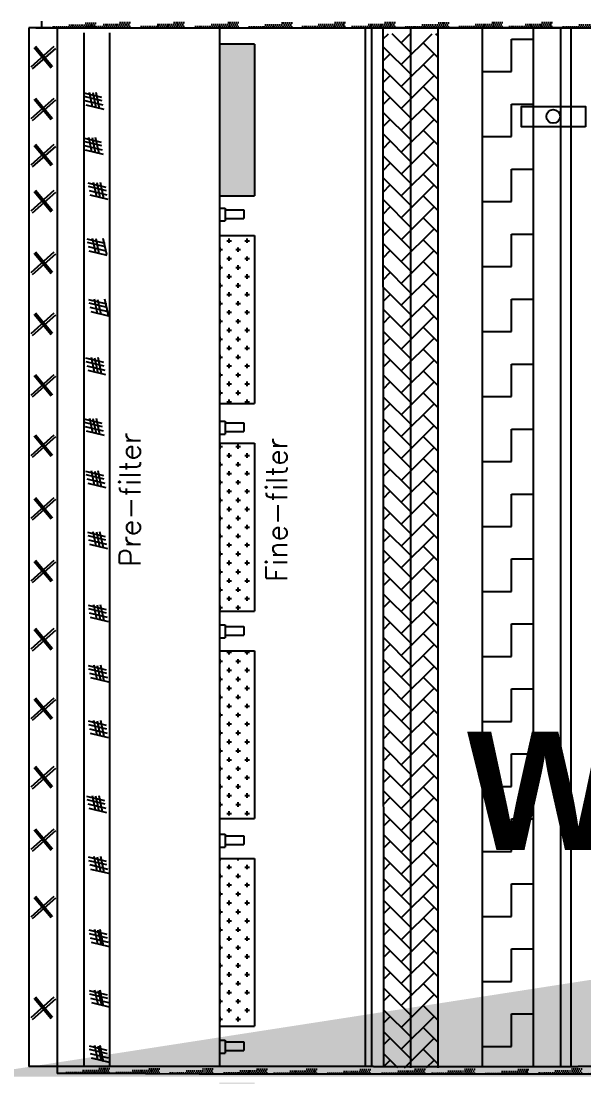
# Model space of a CAD drawing. Extents: x -106182 to 16042, y 3862 to 25647.
# Drawn here: x -101575 to -99633, y 19030 to 22696 of the extents above; entities that cross this region are included whole.
import ezdxf

# ---------------------------------------------------------------- set-up
doc = ezdxf.new("R2010")
doc.units = 0
doc.header["$LTSCALE"] = 5
doc.layers.get('0').update_dxf_attribs({"linetype": 'CONTINUOUS'})
doc.styles.get("Standard").update_dxf_attribs({"font": 'romans.shx', "height": 100})

msp = doc.modelspace()

# ---------------------------------------------------------------- hatches: boundary and pattern name
h = msp.add_hatch()
h.set_pattern_fill('DOTS', color=0, scale=4.203594, style=0)
h.set_pattern_definition([(0, (-144606.2395, 19134.271), (3.3366025, 6.6732051), [0, -6.6732051])])
edge = h.paths.add_edge_path()
edge.add_line((-101198.9, 22695.3), (-101384.3, 22695.3))
edge.add_line((-101384.3, 22674.2), (-101199, 22673.5))
edge.add_line((-101199, 22695.3), (-101199, 22673.5))
edge.add_line((-101384.3, 22695.3), (-101384.3, 22674.2))
h = msp.add_hatch()
h.set_pattern_fill('DOTS', color=0, scale=4.203594, style=0)
h.set_pattern_definition([(0, (-144420.05, 19134.6486), (3.3366025, 6.6732051), [0, -6.6732051])])
edge = h.paths.add_edge_path()
edge.add_line((-101012.7, 22695.7), (-101198.1, 22695.6))
edge.add_line((-101198.1, 22674.6), (-101012.8, 22673.8))
edge.add_line((-101012.8, 22695.7), (-101012.8, 22673.8))
edge.add_line((-101198.1, 22695.6), (-101198.1, 22674.6))
h = msp.add_hatch()
h.set_pattern_fill('DOTS', color=0, scale=4.203594, style=0)
h.set_pattern_definition([(0, (-144232.774, 19134.1594), (3.3366025, 6.6732051), [0, -6.6732051])])
edge = h.paths.add_edge_path()
edge.add_line((-100825.4, 22695.2), (-101010.8, 22695.1))
edge.add_line((-101010.8, 22674.1), (-100825.5, 22673.4))
edge.add_line((-100825.5, 22695.2), (-100825.5, 22673.4))
edge.add_line((-101010.8, 22695.1), (-101010.8, 22674.1))
h = msp.add_hatch()
h.set_pattern_fill('DOTS', color=0, scale=4.203594, style=0)
h.set_pattern_definition([(0, (-144047.5175, 19133.176), (3.3366025, 6.6732051), [0, -6.6732051])])
edge = h.paths.add_edge_path()
edge.add_line((-100640.1, 22694.2), (-100825.6, 22694.2))
edge.add_line((-100825.6, 22673.1), (-100640.2, 22672.4))
edge.add_line((-100640.2, 22694.2), (-100640.2, 22672.4))
edge.add_line((-100825.6, 22694.2), (-100825.6, 22673.1))
h = msp.add_hatch()
h.set_pattern_fill('DOTS', color=0, scale=4.203594, style=0)
h.set_pattern_definition([(0, (-143863.6566, 19134.629), (3.3366025, 6.6732051), [0, -6.6732051])])
edge = h.paths.add_edge_path()
edge.add_line((-100456.3, 22695.7), (-100641.7, 22695.6))
edge.add_line((-100641.7, 22674.6), (-100456.4, 22673.8))
edge.add_line((-100456.4, 22695.7), (-100456.4, 22673.8))
edge.add_line((-100641.7, 22695.6), (-100641.7, 22674.6))
h = msp.add_hatch()
h.set_pattern_fill('DOTS', color=0, scale=4.203594, style=0)
h.set_pattern_definition([(0, (-143691.41, 19134.1594), (3.3366025, 6.6732051), [0, -6.6732051])])
edge = h.paths.add_edge_path()
edge.add_line((-100284, 22695.2), (-100469.5, 22695.1))
edge.add_line((-100469.5, 22674.1), (-100284.1, 22673.4))
edge.add_line((-100284.1, 22695.2), (-100284.1, 22673.4))
edge.add_line((-100469.5, 22695.1), (-100469.5, 22674.1))
h = msp.add_hatch()
h.set_pattern_fill('DOTS', color=0, scale=4.203594, style=0)
h.set_pattern_definition([(0, (-143506.1535, 19133.176), (3.3366025, 6.6732051), [0, -6.6732051])])
edge = h.paths.add_edge_path()
edge.add_line((-100098.8, 22694.2), (-100284.2, 22694.2))
edge.add_line((-100284.2, 22673.1), (-100098.9, 22672.4))
edge.add_line((-100098.9, 22694.2), (-100098.9, 22672.4))
edge.add_line((-100284.2, 22694.2), (-100284.2, 22673.1))
h = msp.add_hatch()
h.set_pattern_fill('DOTS', color=0, scale=4.203594, style=0)
h.set_pattern_definition([(0, (-143321.294, 19134.629), (3.3366025, 6.6732051), [0, -6.6732051])])
edge = h.paths.add_edge_path()
edge.add_line((-99913.9, 22695.7), (-100099.3, 22695.6))
edge.add_line((-100099.3, 22674.6), (-99914, 22673.8))
edge.add_line((-99914, 22695.7), (-99914, 22673.8))
edge.add_line((-100099.3, 22695.6), (-100099.3, 22674.6))
h = msp.add_hatch()
h.set_pattern_fill('DOTS', color=0, scale=4.203594, style=0)
h.set_pattern_definition([(0, (-143149.047, 19134.1594), (3.3366025, 6.6732051), [0, -6.6732051])])
edge = h.paths.add_edge_path()
edge.add_line((-99741.7, 22695.2), (-99927.1, 22695.1))
edge.add_line((-99927.1, 22674.1), (-99741.8, 22673.4))
edge.add_line((-99741.8, 22695.2), (-99741.8, 22673.4))
edge.add_line((-99927.1, 22695.1), (-99927.1, 22674.1))
h = msp.add_hatch()
h.set_pattern_fill('DOTS', color=0, scale=4.203594, style=0)
h.set_pattern_definition([(0, (-142963.7906, 19133.176), (3.3366025, 6.6732051), [0, -6.6732051])])
edge = h.paths.add_edge_path()
edge.add_line((-99556.4, 22694.2), (-99741.8, 22694.2))
edge.add_line((-99741.8, 22673.1), (-99556.5, 22672.4))
edge.add_line((-99556.5, 22694.2), (-99556.5, 22672.4))
edge.add_line((-99741.8, 22694.2), (-99741.8, 22673.1))
h = msp.add_hatch()
h.set_pattern_fill('DOTS', color=0, scale=4.203594, style=0)
h.set_pattern_definition([(0, (-260442.9285, 0), (3.33660255, 6.6732051), [0, -6.6732051])])
edge = h.paths.add_edge_path()
edge.add_line((-95839.4, 19971.7), (-95839.4, 19053.6))
edge.add_line((-95874.7, 19089), (-95874.7, 19971.7))
edge.add_line((-95874.7, 19089), (-95874.7, 22673))
edge.add_line((-95874.7, 19089), (-95874.7, 19053.6))
edge.add_line((-95839.4, 19053.6), (-101769.8, 19053.6))
h = msp.add_hatch()
h.set_pattern_fill('DOTS', color=0, scale=4.203594, style=0)
h.set_pattern_definition([(0, (-144724.7444, 19132.559), (3.3366025, 6.6732051), [0, -6.6732051])])
edge = h.paths.add_edge_path()
edge.add_line((-101317.4, 22693.6), (-101502.8, 22693.5))
edge.add_line((-101502.8, 22672.5), (-101317.5, 22671.8))
edge.add_line((-101317.5, 22693.6), (-101317.5, 22671.8))
edge.add_line((-101502.8, 22693.5), (-101502.8, 22672.5))
h = msp.add_hatch()
h.set_pattern_fill('AR-HBONE', color=0, scale=0.525449, style=0)
h.set_pattern_definition([(45, (-144656.84, 15524.63), (7e-15, 75.4987), [160.15692, -53.38564]), (135, (-144619.09, 15562.377), (7e-15, 75.4987), [160.15692, -53.38564])])
edge = h.paths.add_edge_path()
edge.add_line((-100326.6, 22652.8), (-100324.3, 19084.8))
edge.add_line((-100326.6, 22652.8), (-100137.4, 22652.8))
edge.add_line((-100137.4, 22652.8), (-100137.4, 19084.8))
edge.add_line((-100324.3, 19084.8), (-100137.4, 19085.4))
h = msp.add_hatch()
h.set_pattern_fill('ZIGZAG', color=0, scale=35.310426, style=0)
h.set_pattern_definition([(0, (-207396.94, 10862.36), (112.1106, 112.1106), [112.1106, -112.1106]), (90, (-207284.83, 10862.36), (-112.1106, 112.1106), [112.1106, -112.1106])])
h.paths.add_polyline_path([(-99983.4, 22639.6), (-99806.8, 22639.6), (-99806.8, 19124.3), (-99983.4, 19124.3)])
h = msp.add_hatch()
h.set_pattern_fill('CROSS', color=0, scale=4.862357, style=0)
h.set_pattern_definition([(0, (-151723.664, 14660.885), (30.875966, 30.875966), [15.437983, -46.31395]), (90, (-151715.945, 14653.166), (-30.875966, 30.875966), [15.437983, -46.31395])])
h.paths.add_polyline_path([(-100769.8, 19033.1), (-100891.4, 19033.1), (-100891.4, 19029.7), (-100769.8, 19029.6)])
h.paths.add_polyline_path([(-100891.4, 22093.7), (-100769.8, 22093.7), (-100769.8, 22618), (-100891.4, 22618)])
h = msp.add_hatch()
h.set_pattern_fill('CROSS', color=0, scale=4.862357, style=0)
h.set_pattern_definition([(0, (-209147.056, 13015.322), (30.875966, 30.875966), [15.437983, -46.31395]), (90, (-209139.337, 13007.603), (-30.875966, 30.875966), [15.437983, -46.31395])])
h.paths.add_polyline_path([(-100769.8, 21956.5), (-100891.4, 21956.5), (-100891.4, 21377.2), (-100769.8, 21377.2)])
h.paths.add_polyline_path([(-100769.8, 21240.1), (-100891.4, 21240.1), (-100891.4, 20660.8), (-100769.8, 20660.8)])
h.paths.add_polyline_path([(-100769.8, 20523.7), (-100891.4, 20523.7), (-100891.4, 19944.4), (-100769.8, 19944.4)])
h.paths.add_polyline_path([(-100769.8, 19807.3), (-100891.4, 19807.3), (-100891.4, 19228), (-100769.8, 19228)])
h = msp.add_hatch()
h.set_pattern_fill('DOTS', color=0, scale=4.203594, style=0)
h.set_pattern_definition([(0, (-144677.7024, 15525.225), (3.3366025, 6.6732051), [0, -6.6732051])])
edge = h.paths.add_edge_path()
edge.add_line((-101270.3, 19086.2), (-101455.7, 19086.2))
edge.add_line((-101455.7, 19065.2), (-101270.4, 19064.4))
edge.add_line((-101270.4, 19086.2), (-101270.4, 19064.4))
edge.add_line((-101455.7, 19086.2), (-101455.7, 19065.2))
h = msp.add_hatch()
h.set_pattern_fill('DOTS', color=0, scale=4.203594, style=0)
h.set_pattern_definition([(0, (-144505.456, 15524.755), (3.3366025, 6.6732051), [0, -6.6732051])])
edge = h.paths.add_edge_path()
edge.add_line((-101098.1, 19085.8), (-101283.5, 19085.7))
edge.add_line((-101283.5, 19064.7), (-101098.2, 19063.9))
edge.add_line((-101098.2, 19085.8), (-101098.2, 19063.9))
edge.add_line((-101283.5, 19085.7), (-101283.5, 19064.7))
h = msp.add_hatch()
h.set_pattern_fill('DOTS', color=0, scale=4.203594, style=0)
h.set_pattern_definition([(0, (-144320.199, 15523.772), (3.3366025, 6.6732051), [0, -6.6732051])])
edge = h.paths.add_edge_path()
edge.add_line((-100912.8, 19084.8), (-101098.2, 19084.8))
edge.add_line((-101098.2, 19063.7), (-100912.9, 19063))
edge.add_line((-100912.9, 19084.8), (-100912.9, 19063))
edge.add_line((-101098.2, 19084.8), (-101098.2, 19063.7))
h = msp.add_hatch()
h.set_pattern_fill('DOTS', color=0, scale=4.203594, style=0)
h.set_pattern_definition([(0, (-144133.7816, 15523.6134), (3.3366025, 6.6732051), [0, -6.6732051])])
edge = h.paths.add_edge_path()
edge.add_line((-100726.4, 19084.6), (-100911.8, 19084.6))
edge.add_line((-100911.8, 19063.6), (-100726.5, 19062.8))
edge.add_line((-100726.5, 19084.6), (-100726.5, 19062.8))
edge.add_line((-100911.8, 19084.6), (-100911.8, 19063.6))
h = msp.add_hatch()
h.set_pattern_fill('DOTS', color=0, scale=4.203594, style=0)
h.set_pattern_definition([(0, (-143961.535, 15523.1435), (3.3366025, 6.6732051), [0, -6.6732051])])
edge = h.paths.add_edge_path()
edge.add_line((-100554.2, 19084.2), (-100739.6, 19084.1))
edge.add_line((-100739.6, 19063.1), (-100554.3, 19062.3))
edge.add_line((-100554.3, 19084.2), (-100554.3, 19062.3))
edge.add_line((-100739.6, 19084.1), (-100739.6, 19063.1))
h = msp.add_hatch()
h.set_pattern_fill('DOTS', color=0, scale=4.203594, style=0)
h.set_pattern_definition([(0, (-143776.2785, 15522.16), (3.3366025, 6.6732051), [0, -6.6732051])])
edge = h.paths.add_edge_path()
edge.add_line((-100368.9, 19083.2), (-100554.3, 19083.1))
edge.add_line((-100554.3, 19062.1), (-100369, 19061.4))
edge.add_line((-100369, 19083.2), (-100369, 19061.4))
edge.add_line((-100554.3, 19083.1), (-100554.3, 19062.1))
h = msp.add_hatch()
h.set_pattern_fill('DOTS', color=0, scale=4.203594, style=0)
h.set_pattern_definition([(0, (-143588.2026, 15523.11), (3.3366025, 6.6732051), [0, -6.6732051])])
edge = h.paths.add_edge_path()
edge.add_line((-100180.8, 19084.1), (-100366.2, 19084.1))
edge.add_line((-100366.2, 19063.1), (-100180.9, 19062.3))
edge.add_line((-100180.9, 19084.1), (-100180.9, 19062.3))
edge.add_line((-100366.2, 19084.1), (-100366.2, 19063.1))
h = msp.add_hatch()
h.set_pattern_fill('DOTS', color=0, scale=4.203594, style=0)
h.set_pattern_definition([(0, (-143415.956, 15522.64), (3.3366025, 6.6732051), [0, -6.6732051])])
edge = h.paths.add_edge_path()
edge.add_line((-100008.6, 19083.7), (-100194, 19083.6))
edge.add_line((-100194, 19062.6), (-100008.7, 19061.8))
edge.add_line((-100008.7, 19083.7), (-100008.7, 19061.8))
edge.add_line((-100194, 19083.6), (-100194, 19062.6))
h = msp.add_hatch()
h.set_pattern_fill('DOTS', color=0, scale=4.203594, style=0)
h.set_pattern_definition([(0, (-143230.6996, 15521.657), (3.3366025, 6.6732051), [0, -6.6732051])])
edge = h.paths.add_edge_path()
edge.add_line((-99823.3, 19082.7), (-100008.7, 19082.6))
edge.add_line((-100008.7, 19061.6), (-99823.4, 19060.8))
edge.add_line((-99823.4, 19082.7), (-99823.4, 19060.8))
edge.add_line((-100008.7, 19082.6), (-100008.7, 19061.6))
h = msp.add_hatch()
h.set_pattern_fill('DOTS', color=0, scale=4.203594, style=0)
h.set_pattern_definition([(0, (-143046.5674, 15523.971), (3.3366025, 6.6732051), [0, -6.6732051])])
edge = h.paths.add_edge_path()
edge.add_line((-99639.2, 19085), (-99824.6, 19085))
edge.add_line((-99824.6, 19063.9), (-99639.3, 19063.2))
edge.add_line((-99639.3, 19085), (-99639.3, 19063.2))
edge.add_line((-99824.6, 19085), (-99824.6, 19063.9))
h = msp.add_hatch()
h.set_pattern_fill('DOTS', color=0, scale=4.203594, style=0)
h.set_pattern_definition([(0, (-142874.321, 15523.501), (3.3366025, 6.6732051), [0, -6.6732051])])
edge = h.paths.add_edge_path()
edge.add_line((-99466.9, 19084.5), (-99652.4, 19084.5))
edge.add_line((-99652.4, 19063.5), (-99467, 19062.7))
edge.add_line((-99467, 19084.5), (-99467, 19062.7))
edge.add_line((-99652.4, 19084.5), (-99652.4, 19063.5))

# ---------------------------------------------------------------- linework, layer by layer
at = {"color": 0}
for p, q in [((-101504.4, 22673), (-101504.4, 22695.9)), ((-101548.7, 22673), (-101548.7, 19089)), ((-101471.8, 22673), (-101548.7, 22673)), ((-101525.1, 22673), (-99478, 22673)), ((-101451, 22673), (-101451, 19087)), ((-100891.4, 22673), (-100891.4, 22093.7)), ((-100387.7, 22673), (-100387.7, 19089)), ((-100366.7, 22673), (-100366.7, 19089)), ((-99652.9, 22673), (-100359.1, 22673)), ((-100326.6, 22673), (-100324.3, 19089)), ((-100232, 22673), (-100232, 19084.8)), ((-100137.4, 22673), (-100137.4, 19084.8)), ((-99983.4, 22639.6), (-99983.4, 22673)), ((-99806.8, 22639.6), (-99806.8, 22673)), ((-99713.4, 22673), (-99713.4, 19089)), ((-99678.1, 22673), (-99678.1, 19089)), ((-101358, 19089), (-101358, 22656)), ((-101270.3, 22656), (-101270.3, 19089)), ((-99983.4, 19089), (-99983.4, 22639.6)), ((-99806.8, 19089), (-99806.8, 22639.6)), ((-101462.8, 22608.5), (-101542.2, 22537.4)), ((-101457.6, 22602.2), (-101537.1, 22531.1)), ((-101531.3, 22605.4), (-101472.4, 22535.5)), ((-101526.2, 22609.4), (-101467.3, 22539.5)), ((-100891.4, 22617.1), (-100891.4, 19089)), ((-100769.8, 22617.1), (-100891.4, 22617.1)), ((-100769.8, 22617.1), (-100769.8, 22093.7)), ((-101462.8, 22429.7), (-101542.2, 22358.5)), ((-101457.6, 22423.4), (-101537.1, 22352.3)), ((-101531.3, 22426.6), (-101472.4, 22356.7)), ((-101526.2, 22430.6), (-101467.3, 22360.7)), ((-101462.8, 22270.4), (-101542.2, 22199.3)), ((-101457.6, 22264.1), (-101537.1, 22193)), ((-101531.3, 22267.3), (-101472.4, 22197.5)), ((-101526.2, 22271.4), (-101467.3, 22201.5)), ((-101462.8, 22111.5), (-101542.2, 22040.4)), ((-101531.3, 22108.5), (-101472.4, 22038.6)), ((-101526.2, 22112.5), (-101467.3, 22042.6)), ((-101457.6, 22105.3), (-101537.1, 22034.1)), ((-100891.4, 22093.7), (-100769.8, 22093.7)), ((-100891.4, 22051.1), (-100871.7, 22051.1)), ((-100871.7, 22051.1), (-100871.7, 22006.6)), ((-100871.7, 22045), (-100807, 22045)), ((-100807, 22045), (-100807, 22015.6)), ((-100891.4, 22006.6), (-100871.7, 22006.6)), ((-100871.7, 22015.6), (-100807, 22015.6)), ((-100891.4, 21956.5), (-100769.8, 21956.5)), ((-100769.8, 21956.5), (-100769.8, 21377.2)), ((-101462.8, 21898.7), (-101542.2, 21827.6)), ((-101457.6, 21892.4), (-101537.1, 21821.3)), ((-101531.3, 21895.6), (-101472.4, 21825.7)), ((-101526.2, 21899.6), (-101467.3, 21829.7)), ((-101462.8, 21688.1), (-101542.2, 21617)), ((-101457.6, 21681.8), (-101537.1, 21610.7)), ((-101531.3, 21685), (-101472.4, 21615.1)), ((-101526.2, 21689.1), (-101467.3, 21619.2)), ((-101462.8, 21476), (-101542.2, 21404.9)), ((-101457.6, 21469.8), (-101537.1, 21398.6)), ((-101531.3, 21473), (-101472.4, 21403.1)), ((-101526.2, 21477), (-101467.3, 21407.1)), ((-100891.4, 21377.2), (-100769.8, 21377.2)), ((-100891.4, 21315.8), (-100871.7, 21315.8)), ((-100871.7, 21315.8), (-100871.7, 21271.3)), ((-100871.7, 21309.7), (-100807, 21309.7)), ((-100807, 21309.7), (-100807, 21280.2)), ((-101462.8, 21267.9), (-101542.2, 21196.8)), ((-101531.3, 21264.8), (-101472.4, 21194.9)), ((-101526.2, 21268.8), (-101467.3, 21198.9)), ((-100891.4, 21271.3), (-100871.7, 21271.3)), ((-100871.7, 21280.2), (-100807, 21280.2)), ((-101457.6, 21261.6), (-101537.1, 21190.5)), ((-100891.4, 21240.1), (-100769.8, 21240.1)), ((-100769.8, 21240.1), (-100769.8, 20660.8)), ((-101462.8, 21051.2), (-101542.2, 20980.1)), ((-101457.6, 21045), (-101537.1, 20973.8)), ((-101531.3, 21048.2), (-101472.4, 20978.3)), ((-101526.2, 21052.2), (-101467.3, 20982.3)), ((-101462.8, 20835.1), (-101542.2, 20764)), ((-101457.6, 20828.9), (-101537.1, 20757.7)), ((-101531.3, 20832.1), (-101472.4, 20762.2)), ((-101526.2, 20836.1), (-101467.3, 20766.2)), ((-100891.4, 20660.8), (-100769.8, 20660.8)), ((-100891.4, 20613.2), (-100871.7, 20613.2)), ((-100871.7, 20613.2), (-100871.7, 20568.6)), ((-100871.7, 20607.1), (-100807, 20607.1)), ((-100807, 20607.1), (-100807, 20577.6)), ((-101462.8, 20600.2), (-101542.2, 20529.1)), ((-101457.6, 20593.9), (-101537.1, 20522.8)), ((-101531.3, 20597.1), (-101472.4, 20527.2)), ((-101526.2, 20601.1), (-101467.3, 20531.2)), ((-100891.4, 20568.6), (-100871.7, 20568.6)), ((-100871.7, 20577.6), (-100807, 20577.6)), ((-100891.4, 20523.7), (-100769.8, 20523.7)), ((-100769.8, 20523.7), (-100769.8, 19944.4)), ((-101462.8, 20360.1), (-101542.2, 20289)), ((-101457.6, 20353.8), (-101537.1, 20282.7)), ((-101531.3, 20357), (-101472.4, 20287.1)), ((-101526.2, 20361), (-101467.3, 20291.2)), ((-101462.8, 20124), (-101542.2, 20052.9)), ((-101457.6, 20117.7), (-101537.1, 20046.6)), ((-101531.3, 20120.9), (-101472.4, 20051)), ((-101526.2, 20124.9), (-101467.3, 20055)), ((-100891.4, 19944.4), (-100769.8, 19944.4)), ((-101462.8, 19908.6), (-101542.2, 19837.5)), ((-101526.2, 19909.6), (-101467.3, 19839.7)), ((-101457.6, 19902.4), (-101537.1, 19831.3)), ((-101531.3, 19905.6), (-101472.4, 19835.7)), ((-100891.4, 19890.9), (-100871.7, 19890.9)), ((-100871.7, 19890.9), (-100871.7, 19846.3)), ((-100871.7, 19884.8), (-100807, 19884.8)), ((-100807, 19884.8), (-100807, 19855.3)), ((-100891.4, 19846.3), (-100871.7, 19846.3)), ((-100871.7, 19855.3), (-100807, 19855.3)), ((-100891.4, 19807.3), (-100769.8, 19807.3)), ((-100769.8, 19807.3), (-100769.8, 19228)), ((-101462.8, 19675.9), (-101542.2, 19604.7)), ((-101457.6, 19669.6), (-101537.1, 19598.5)), ((-101531.3, 19672.8), (-101472.4, 19602.9)), ((-101526.2, 19676.8), (-101467.3, 19606.9)), ((-101462.8, 19328), (-101542.2, 19256.9)), ((-101457.6, 19321.7), (-101537.1, 19250.6)), ((-101531.3, 19324.9), (-101472.4, 19255)), ((-101526.2, 19329), (-101467.3, 19259.1)), ((-100891.4, 19228), (-100769.8, 19228)), ((-100891.4, 19180), (-100871.7, 19180)), ((-100871.7, 19180), (-100871.7, 19135.5)), ((-100871.7, 19173.9), (-100807, 19173.9)), ((-100871.7, 19144.5), (-100807, 19144.5)), ((-100807, 19173.9), (-100807, 19144.5)), ((-100891.4, 19135.5), (-100871.7, 19135.5)), ((-101504.4, 19089), (-101548.7, 19089)), ((-100769.8, 19089), (-101504.4, 19089)), ((-101451, 19089), (-101451, 19064.6)), ((-101146.2, 19064.6), (-101451, 19064.6)), ((-101146.2, 19064.6), (-100960.9, 19063.8)), ((-100359.1, 19089), (-100769.8, 19089)), ((-100359.1, 19089), (-99652.9, 19089)), ((-100359.1, 19089), (-99652.9, 19089)), ((-99478, 19089), (-99652.9, 19089)), ((-100960.9, 19063.8), (-95839.4, 19063.8))]:
    msp.add_line(p, q, dxfattribs=at)
at = {"color": 0, "linetype": 'ByBlock', "lineweight": -2}
for p, q in [((-101296.7, 22433.2), (-101358.6, 22448.1)), ((-101340.8, 22451.6), (-101330.3, 22401.5)), ((-101328.6, 22449.7), (-101317.8, 22398.5)), ((-101317.6, 22451.6), (-101305.8, 22395.6)), ((-101295.7, 22421.5), (-101357.6, 22436.4)), ((-101292.5, 22406.5), (-101354.4, 22421.5)), ((-101289.3, 22391.6), (-101351.2, 22406.5)), ((-101298.8, 22277.8), (-101360.7, 22292.7)), ((-101342.9, 22296.2), (-101332.3, 22246.1)), ((-101330.7, 22294.3), (-101319.8, 22243.1)), ((-101319.6, 22296.2), (-101307.8, 22240.2)), ((-101297.7, 22266.1), (-101359.6, 22281)), ((-101294.5, 22251.1), (-101356.4, 22266.1)), ((-101291.3, 22236.2), (-101353.2, 22251.1)), ((-101282.5, 22122.3), (-101344.4, 22137.3)), ((-101281.4, 22110.6), (-101343.3, 22125.5)), ((-101278.2, 22095.7), (-101340.1, 22110.6)), ((-101326.6, 22140.7), (-101316, 22090.6)), ((-101314.4, 22138.9), (-101303.6, 22087.6)), ((-101303.4, 22140.7), (-101291.6, 22084.7)), ((-101275, 22080.8), (-101336.9, 22095.7)), ((-101285.9, 21929.3), (-101347.8, 21944.2)), ((-101284.9, 21917.6), (-101346.8, 21932.5)), ((-101330, 21947.7), (-101319.5, 21897.6)), ((-101317.8, 21945.9), (-101307, 21894.6)), ((-101293.5, 21947.7), (-101281.6, 21891.7)), ((-101281.7, 21902.7), (-101343.6, 21917.6)), ((-101278.5, 21887.7), (-101340.4, 21902.7)), ((-101280, 21719.3), (-101341.9, 21734.2)), ((-101278.9, 21707.6), (-101340.8, 21722.5)), ((-101275.7, 21692.6), (-101337.6, 21707.6)), ((-101324.1, 21737.7), (-101313.5, 21687.6)), ((-101311.9, 21735.9), (-101301, 21684.6)), ((-101287.5, 21737.7), (-101275.7, 21681.7)), ((-101272.5, 21677.7), (-101334.4, 21692.6)), ((-101290.4, 21517.8), (-101352.3, 21532.7)), ((-101289.4, 21506.1), (-101351.3, 21521)), ((-101334.5, 21536.2), (-101324, 21486.1)), ((-101322.3, 21534.4), (-101311.5, 21483.1)), ((-101311.3, 21536.2), (-101299.5, 21480.2)), ((-101286.2, 21491.2), (-101348.1, 21506.1)), ((-101283, 21476.2), (-101344.9, 21491.2)), ((-101296, 21308.3), (-101357.9, 21323.2)), ((-101294.9, 21296.6), (-101356.8, 21311.5)), ((-101340.1, 21326.7), (-101329.5, 21276.6)), ((-101327.9, 21324.9), (-101317.1, 21273.6)), ((-101316.9, 21326.7), (-101305, 21270.7)), ((-101291.7, 21281.7), (-101353.6, 21296.6)), ((-101288.5, 21266.8), (-101350.4, 21281.7)), ((-101290, 21127.3), (-101351.9, 21142.3)), ((-101288.9, 21115.6), (-101350.8, 21130.5)), ((-101334.1, 21145.7), (-101323.5, 21095.6)), ((-101321.8, 21143.9), (-101311, 21092.6)), ((-101310.8, 21145.7), (-101299, 21089.7)), ((-101285.7, 21100.7), (-101347.6, 21115.6)), ((-101282.5, 21085.8), (-101344.4, 21100.7)), ((-101328.1, 20935.7), (-101317.5, 20885.6)), ((-101304.9, 20935.7), (-101293, 20879.7)), ((-101284, 20917.3), (-101345.9, 20932.2)), ((-101282.9, 20905.6), (-101344.8, 20920.5)), ((-101279.7, 20890.7), (-101341.6, 20905.6)), ((-101315.9, 20933.9), (-101305.1, 20882.6)), ((-101276.5, 20875.8), (-101338.4, 20890.7)), ((-101281.5, 20665.3), (-101343.4, 20680.3)), ((-101325.6, 20683.7), (-101315.1, 20633.7)), ((-101313.4, 20681.9), (-101302.6, 20630.7)), ((-101302.4, 20683.7), (-101290.6, 20627.8)), ((-101280.5, 20653.6), (-101342.4, 20668.5)), ((-101277.3, 20638.7), (-101339.2, 20653.6)), ((-101274.1, 20623.8), (-101336, 20638.7)), ((-101280.8, 20456.6), (-101342.7, 20471.5)), ((-101279.8, 20444.9), (-101341.7, 20459.8)), ((-101324.9, 20475), (-101314.4, 20424.9)), ((-101312.7, 20473.2), (-101301.9, 20421.9)), ((-101301.7, 20475), (-101289.9, 20419)), ((-101276.6, 20429.9), (-101338.5, 20444.9)), ((-101273.4, 20415), (-101335.3, 20429.9)), ((-101281.4, 20265.3), (-101343.3, 20280.2)), ((-101325.5, 20283.7), (-101314.9, 20233.6)), ((-101313.3, 20281.8), (-101302.5, 20230.6)), ((-101302.3, 20283.7), (-101290.5, 20227.7)), ((-101280.4, 20253.6), (-101342.3, 20268.5)), ((-101277.1, 20238.6), (-101339.1, 20253.6)), ((-101273.9, 20223.7), (-101335.9, 20238.6)), ((-101286.9, 20006.1), (-101348.8, 20021)), ((-101331, 20024.5), (-101320.4, 19974.4)), ((-101318.8, 20022.7), (-101308, 19971.4)), ((-101307.8, 20024.5), (-101295.9, 19968.5)), ((-101285.8, 19994.4), (-101347.7, 20009.3)), ((-101282.6, 19979.5), (-101344.5, 19994.4)), ((-101279.4, 19964.5), (-101341.3, 19979.5)), ((-101280.9, 19796.1), (-101342.8, 19811)), ((-101279.9, 19784.4), (-101341.8, 19799.3)), ((-101325, 19814.5), (-101314.5, 19764.4)), ((-101312.8, 19812.6), (-101302, 19761.4)), ((-101301.8, 19814.5), (-101290, 19758.5)), ((-101276.7, 19769.4), (-101338.6, 19784.4)), ((-101273.5, 19754.5), (-101335.4, 19769.4)), ((-101278.5, 19544.1), (-101340.4, 19559)), ((-101277.4, 19532.4), (-101339.3, 19547.3)), ((-101322.6, 19562.5), (-101312, 19512.4)), ((-101310.4, 19560.7), (-101299.5, 19509.4)), ((-101304.5, 19562.5), (-101292.7, 19506.5)), ((-101274.2, 19517.5), (-101336.1, 19532.4)), ((-101271, 19502.5), (-101332.9, 19517.5)), ((-101277.8, 19335.4), (-101339.7, 19350.3)), ((-101276.7, 19323.6), (-101338.6, 19338.6)), ((-101273.5, 19308.7), (-101335.4, 19323.6)), ((-101321.9, 19353.8), (-101311.3, 19303.7)), ((-101309.7, 19351.9), (-101298.8, 19300.7)), ((-101303.8, 19353.8), (-101292, 19297.8)), ((-101270.3, 19293.8), (-101332.2, 19308.7)), ((-101278.4, 19144), (-101340.3, 19159)), ((-101277.3, 19132.3), (-101339.2, 19147.2)), ((-101322.5, 19162.4), (-101311.9, 19112.4)), ((-101310.2, 19160.6), (-101299.4, 19109.4)), ((-101304.4, 19162.4), (-101292.5, 19106.5)), ((-101274.1, 19117.4), (-101336, 19132.3)), ((-101270.9, 19102.5), (-101332.8, 19117.4))]:
    msp.add_line(p, q, dxfattribs=at)
at = {"color": 0}
msp.add_lwpolyline([(-99627.4, 22332), (-99848.2, 22332), (-99848.2, 22401.6), (-99627.4, 22401.6)], close=True, dxfattribs=at)
msp.add_circle((-99738.7, 22367.3), 23.7, dxfattribs=at)

# ---------------------------------------------------------------- texts
at = {"color": 0, "insert": (-98772.3, 24317), "char_height": 407.225, "width": 1.012, "attachment_point": 2}
msp.add_mtext('{\\fArial|b1|i0|c0|p34;G.A DRAWING OF  40000 CFM AIR WASHER }', dxfattribs=at)
at = {"color": 0, "char_height": 72.517, "attachment_point": 1, "rotation": 90}
for s, insert in [(' Pre-filter ', (-101236.3, 20763.9)), ('Fine-filter ', (-100729.4, 20761.3))]:
    msp.add_mtext_dynamic_manual_height_columns(s, width=1053.339, gutter_width=362.6, heights=[0], dxfattribs=dict(at, insert=insert))

doc.saveas('drawing.dxf')
